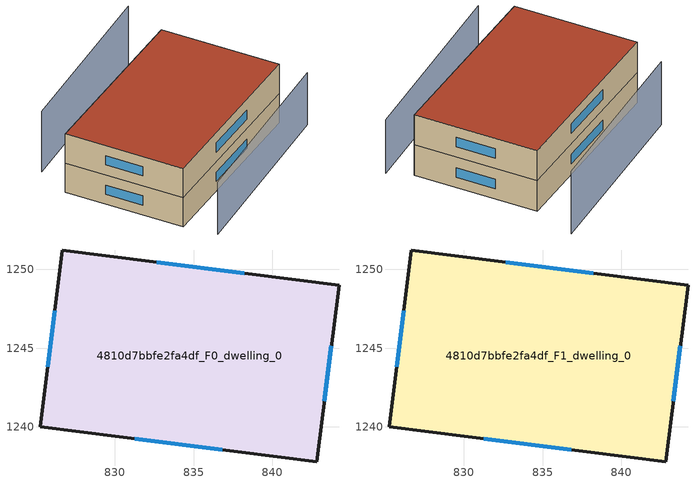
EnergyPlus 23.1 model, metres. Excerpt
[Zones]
4810d7bbfe2fa4df_F0_dwelling_0
 floor ground (EU_floor_Construction): 844.22,1249 842.82,1237.79 825.25,1240 826.66,1251.21 z0
 wall outside (EU_wall_Construction): 842.82,1237.79 844.22,1249 826.66,1251.21 825.25,1240 842.82,1237.79 z0:3
 window (EU_Window_Construction): 843.3,1241.63 843.74,1245.17 / 831.26,1239.24 836.8,1238.55 / 826.17,1247.37 825.73,1243.83 / 838.21,1249.76 832.67,1250.45 z1.03:1.97
4810d7bbfe2fa4df_F1_dwelling_0
 floor to 4810d7bbfe2fa4df_F0_dwelling_0 (EU_floor_Construction): 844.22,1249 842.82,1237.79 825.25,1240 826.65,1251.21 z3
 wall outside (EU_wall_Construction): 842.82,1237.79 844.22,1249 826.66,1251.21 825.25,1240 842.82,1237.79 z3:6
 window (EU_Window_Construction): 843.3,1241.63 843.74,1245.17 / 831.26,1239.24 836.8,1238.55 / 826.17,1247.37 825.73,1243.83 / 838.21,1249.76 832.67,1250.45 z4.03:4.97
 roof outside (EU_roof_Construction): 842.82,1237.79 844.22,1249 826.66,1251.21 825.25,1240 z6
shading: 825.28,1236.87 843.38,1235.49 z0:5.3; 846.33,1252.77 828.91,1254.15 z0:6.2
[Building]
EU S2 Campaign: North Axis=0; Terrain=City; Solar Distribution=FullExterior
[Site:Location]
Cape.Town.Intl.AP: Latitude=-33.965; Longitude=18.602; Time Zone=2; Elevation=46
[SizingPeriod:WeatherFileDays]
AnnualSizingPeriod: Begin Month=1; Begin Day of Month=1; End Month=12; End Day of Month=31; Day of Week for Start Day=Monday; Use Weather File Daylight Saving Period=No; Use Weather File Rain and Snow Indicators=No
[MATERIAL]
EU_InternalMass_Material: Roughness=MediumRough; Thickness=0.1; Conductivity=1; Density=1800; Specific Heat=900; Thermal Absorptance=0.9; Solar Absorptance=0.7; Visible Absorptance=0.7
[MATERIAL:NOMASS] Roughness=MediumRough; Thermal Absorptance=0.9; Solar Absorptance=0.7; Visible Absorptance=0.7
Name | Thermal Resistance
EU_wall_NoMass | 0.493876
EU_roof_NoMass | 0.449382
EU_floor_NoMass | 1.25
[WINDOWMATERIAL:SIMPLEGLAZINGSYSTEM]
EU_Window_SimpleGlazing: UFactor=4.4; Solar Heat Gain Coefficient=0.85; Visible Transmittance=0.85
[CONSTRUCTION]
EU_wall_Construction: EU_wall_NoMass
EU_roof_Construction: EU_roof_NoMass
EU_floor_Construction: EU_floor_NoMass
EU_Window_Construction: EU_Window_SimpleGlazing
EU_InternalMass_Construction: EU_InternalMass_Material
[ZONE] Type=1; Multiplier=1; Ceiling Height=autocalculate; Volume=600.084; Floor Area=autocalculate; Part of Total Floor Area=Yes
4810d7bbfe2fa4df_F0_dwelling_0; 4810d7bbfe2fa4df_F1_dwelling_0
[INTERNALMASS] Construction=EU_InternalMass_Construction; Surface Area=200.028
Name | Zone or ZoneList
4810d7bbfe2fa4df_F0_dwelling_0_EU_InternalMass | 4810d7bbfe2fa4df_F0_dwelling_0
4810d7bbfe2fa4df_F1_dwelling_0_EU_InternalMass | 4810d7bbfe2fa4df_F1_dwelling_0
[OTHEREQUIPMENT] Fuel Type=Electricity; Design Level Calculation Method=Watts/Area; Power per Zone Floor Area=1; Fraction Latent=0; Fraction Radiant=0; Fraction Lost=0; Carbon Dioxide Generation Rate=0; EndUse Subcategory=EU_Step8_InternalGains
Name | Zone or ZoneList or Space or SpaceList | Schedule
EU_Step8_InternalGain_4810d7bbfe2fa4df_F0_dwelling_0_f000 | 4810d7bbfe2fa4df_F0_dwelling_0 | EU_Step8_GainSchedule_4810d7bbfe2fa4df_F0_dwelling_0_f000
EU_Step8_InternalGain_4810d7bbfe2fa4df_F1_dwelling_0_f000 | 4810d7bbfe2fa4df_F1_dwelling_0 | EU_Step8_GainSchedule_4810d7bbfe2fa4df_F1_dwelling_0_f000
[ZONEVENTILATION:DESIGNFLOWRATE] Schedule=EU_AlwaysOn; Design Flow Rate Calculation Method=AirChanges/Hour; Air Changes per Hour=0.64; Ventilation Type=Natural; Fan Pressure Rise=0; Fan Total Efficiency=1; Constant Term Coefficient=1; Temperature Term Coefficient=0; Velocity Term Coefficient=0; Velocity Squared Term Coefficient=0; Minimum Indoor Temperature=-100; Maximum Indoor Temperature=100; Delta Temperature=-100; Minimum Outdoor Temperature=-100; Maximum Outdoor Temperature=100; Maximum Wind Speed=40
Name | Zone or ZoneList or Space or SpaceList
EU_ConstantAir_4810d7bbfe2fa4df_F0_dwelling_0 | 4810d7bbfe2fa4df_F0_dwelling_0
EU_ConstantAir_4810d7bbfe2fa4df_F1_dwelling_0 | 4810d7bbfe2fa4df_F1_dwelling_0
[HVACTEMPLATE:THERMOSTAT] Constant Heating Setpoint=20; Constant Cooling Setpoint=50
EU_HeatOnly_4810d7bbfe2fa4df_F0_dwelling_0; EU_HeatOnly_4810d7bbfe2fa4df_F1_dwelling_0
[HVACTEMPLATE:ZONE:IDEALLOADSAIRSYSTEM] System Availability Schedule=EU_AlwaysOn; Maximum Heating Supply Air Temperature=50; Minimum Cooling Supply Air Temperature=13; Maximum Heating Supply Air Humidity Ratio=0.0156; Minimum Cooling Supply Air Humidity Ratio=0.0077; Heating Limit=NoLimit; Cooling Limit=NoLimit; Heating Availability Schedule=EU_AlwaysOn; Cooling Availability Schedule=EU_CoolingOff; Dehumidification Control Type=ConstantSensibleHeatRatio; Cooling Sensible Heat Ratio=0.7; Dehumidification Setpoint=60; Humidification Control Type=None; Humidification Setpoint=30; Outdoor Air Method=None; Outdoor Air Flow Rate per Person=0.00944; Outdoor Air Flow Rate per Zone Floor Area=0; Outdoor Air Flow Rate per Zone=0; Demand Controlled Ventilation Type=None; Outdoor Air Economizer Type=NoEconomizer; Heat Recovery Type=None; Sensible Heat Recovery Effectiveness=0.7; Latent Heat Recovery Effectiveness=0.65
Name | Template Thermostat
4810d7bbfe2fa4df_F0_dwelling_0 | EU_HeatOnly_4810d7bbfe2fa4df_F0_dwelling_0
4810d7bbfe2fa4df_F1_dwelling_0 | EU_HeatOnly_4810d7bbfe2fa4df_F1_dwelling_0
[SIZING:ZONE] Zone Cooling Design Supply Air Temperature Input Method=SupplyAirTemperature; Zone Cooling Design Supply Air Temperature=13; Zone Heating Design Supply Air Temperature Input Method=SupplyAirTemperature; Zone Heating Design Supply Air Temperature=50; Zone Cooling Design Supply Air Humidity Ratio=0.008; Zone Heating Design Supply Air Humidity Ratio=0.008; Cooling Design Air Flow Method=DesignDay; Cooling Design Air Flow Rate=0; Cooling Minimum Air Flow per Zone Floor Area=0.000762; Cooling Minimum Air Flow=0; Cooling Minimum Air Flow Fraction=0.2; Heating Design Air Flow Method=DesignDay; Heating Design Air Flow Rate=0; Heating Maximum Air Flow per Zone Floor Area=0.002032; Heating Maximum Air Flow=0.141576; Heating Maximum Air Flow Fraction=0.3; Account for Dedicated Outdoor Air System=No; Dedicated Outdoor Air System Control Strategy=NeutralSupplyAir; Dedicated Outdoor Air Low Setpoint Temperature for Design=autosize; Dedicated Outdoor Air High Setpoint Temperature for Design=autosize; Zone Load Sizing Method=Sensible Load Only No Latent Load; Zone Latent Cooling Design Supply Air Humidity Ratio Input Method=HumidityRatioDifference; Zone Cooling Design Supply Air Humidity Ratio Difference=0.005; Zone Latent Heating Design Supply Air Humidity Ratio Input Method=HumidityRatioDifference; Zone Humidification Design Supply Air Humidity Ratio Difference=0.005
4810d7bbfe2fa4df_F0_dwelling_0; 4810d7bbfe2fa4df_F1_dwelling_0
[SCHEDULE:CONSTANT]
Name | Hourly Value
EU_AlwaysOn | 1
EU_CoolingOff | 0
[SCHEDULE:FILE] Column Number=1; Rows to Skip at Top=0; Number of Hours of Data=8760; Column Separator=Comma; Interpolate to Timestep=No; Minutes per Item=60; Adjust Schedule for Daylight Savings=Yes
Name | File
EU_Step8_GainSchedule_4810d7bbfe2fa4df_F0_dwelling_0_f000 | ../../schedules/4810d7bbfe2fa4df/4810d7bbfe2fa4df_F0_dwelling_0_f000_gain.csv
EU_Step8_GainSchedule_4810d7bbfe2fa4df_F1_dwelling_0_f000 | ../../schedules/4810d7bbfe2fa4df/4810d7bbfe2fa4df_F1_dwelling_0_f000_gain.csv
